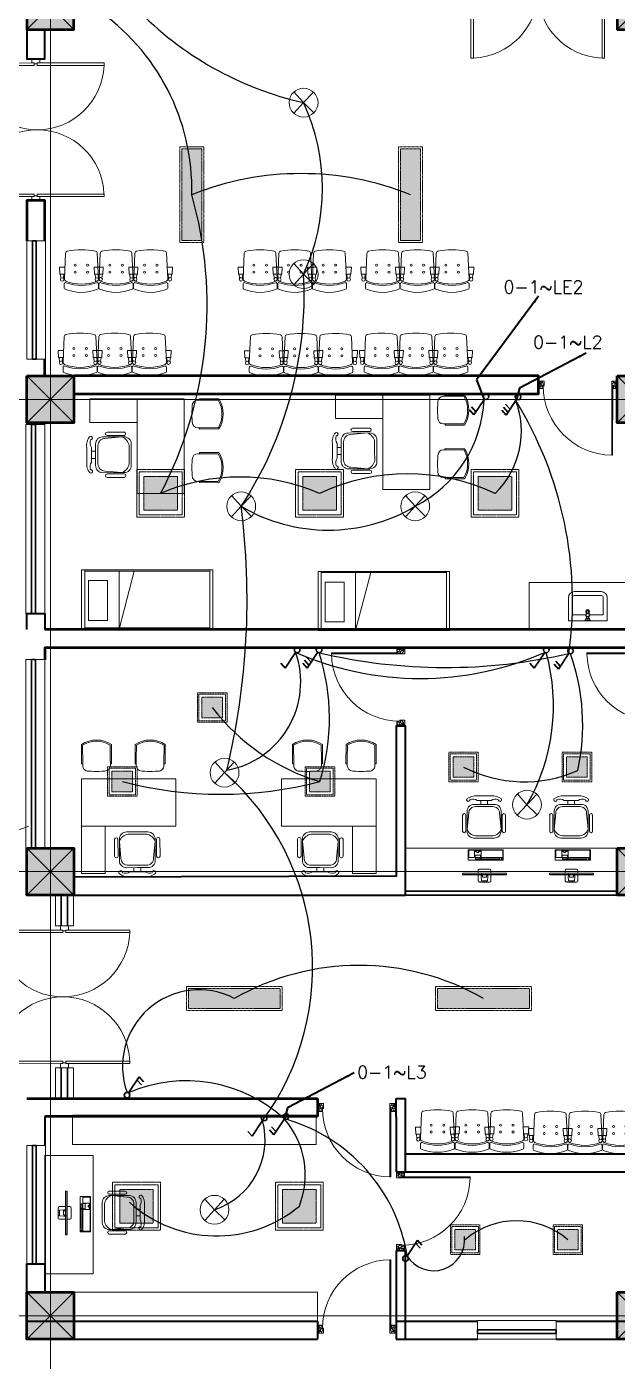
# Model space of a CAD drawing. Header units: millimetres. Extents: x 2399484 to 3337895, y 3598750 to 3969149.
# Drawn here: x 2460340 to 2467840, y 3879904 to 3896859 of the extents above; entities that cross this region are included whole.
import ezdxf

# ---------------------------------------------------------------- set-up
doc = ezdxf.new("R2010")
doc.units = ezdxf.units.MM
doc.header["$MEASUREMENT"] = 0
doc.linetypes.add('CENTER', pattern=[2, 1.25, -0.25, 0.25, -0.25])
doc.linetypes.add('DASHED', pattern=[0.75, 0.5, -0.25])
for name, color, linetype, lineweight in [('0newfurnture', 30, 'Continuous', 15), ('centreline', 52, 'CENTER', 5), ('Column-0.5', 14, 'Continuous', 50), ('conduit Light & fan City', 30, 'Continuous', 5), ('door', 41, 'Continuous', 5), ('Door Opening-0.09', 253, 'Continuous', 9), ('furniture', 34, 'Continuous', 15), ('Furniture Hospital-0.09', 44, 'Continuous', 9), ('Hatch', 9, 'Continuous', 9), ('hatch-1', 53, 'Continuous', 15), ('hidden lines', 205, 'DASHED', 5), ('Sill Level', 140, 'Continuous', 20), ('Switches', 173, 'Continuous', 15), ('WALL 0.2', 7, 'Continuous', 20), ('wall 0.4', 7, 'Continuous', 40), ('Wall-0.5', 7, 'Continuous', 50), ('WINDOW', 152, 'Continuous', 30), ('Windows Plan', 152, 'Continuous', 35)]:
    doc.layers.add(name, color=color, linetype=linetype, lineweight=lineweight)
for name, color, linetype in [('1 x 4 recessed', 80, 'CENTER'), ('2 x 11 recessed', 60, 'CENTER'), ('ceilling fan', 3, 'Continuous'), ('emergencylight', 1, 'Continuous'), ('thrtywpanel', 7, 'Continuous'), ('wire powered ups', 3, 'Continuous'), ('Wires', 1, 'Continuous')]:
    doc.layers.add(name, color=color, linetype=linetype)
doc.styles.add('romans', font='romans.shx')
doc.styles.get("Standard").update_dxf_attribs({"font": 'arial.ttf'})
doc.dimstyles.get("Standard").update_dxf_attribs({"dimtxt": 500, "dimasz": 100, "dimexe": 100, "dimexo": 200, "dimgap": 0.09, "dimtad": 0, "dimtoh": 1, "dimdec": 0, "dimzin": 0, "dimdsep": 46, "dimtxsty": 'Standard', "dimblk": 'DOT', "dimcen": 0, "dimclrd": 256, "dimclre": 256, "dimclrt": 256, "dimadec": 0, "dimazin": 0, "dimtfac": 1, "dimtdec": 0, "dimtofl": 0, "dimtmove": 0, "dimatfit": 3, "dimfxl": 1, "dimtolj": 1, "dimtzin": 0, "dimlwd": -1, "dimlwe": -1, "dimarcsym": 1})

# ---------------------------------------------------------------- blocks, each defined once
blk = doc.blocks.new("door 3'3")
at = {"layer": 'door'}
for p, q in [((82769.36, -31237.4), (82769.36, -31203.37)), ((82769.84, -31203.37), (82769.36, -31203.37)), ((82769.84, -31237.4), (82769.84, -31203.37))]:
    blk.add_line(p, q, dxfattribs=at)
at = {"layer": 'door', "ltscale": 80}
for points in [[(82769.84, -31239.84), (82767.36, -31239.84), (82767.36, -31239.37), (82766.88, -31239.37), (82766.88, -31236.38), (82767.36, -31236.38), (82767.36, -31235.91), (82769.36, -31235.91), (82769.36, -31237.4), (82769.84, -31237.4)], [(82802.93, -31239.84), (82805.41, -31239.84), (82805.41, -31239.37), (82805.88, -31239.37), (82805.88, -31236.38), (82805.41, -31236.38), (82805.41, -31235.91), (82803.4, -31235.91), (82803.4, -31237.4), (82802.93, -31237.4)]]:
    blk.add_lwpolyline(points, close=True, dxfattribs=at)
blk.add_arc((82769.36, -31237.4), 34.04, 0, 89.20471, dxfattribs=at)
at = {"layer": 'Hatch'}
for centre, radius, start, end in [((82767.7, -31239.85), 2.68, 36.75824, 107.53286), ((82767.27, -31240.34), 1.96, 14.76809, 101.35249), ((82768.07, -31239.12), 3.04, 64.81981, 103.53483), ((82757.2, -31236.2), 10.64, 342.68423, 1.60142), ((82764.36, -31235.92), 4.57, 311.03249, 0.21009), ((82767.3, -31236.13), 3.25, 271.0473, 321.53187), ((82805.07, -31239.85), 2.68, 72.46714, 143.24176), ((82805.47, -31236.13), 3.25, 218.46813, 268.9527), ((82804.7, -31239.12), 3.04, 76.46517, 115.18019), ((82805.49, -31240.34), 1.96, 78.64751, 165.23191), ((82808.41, -31235.92), 4.57, 179.78991, 228.96751), ((82815.57, -31236.2), 10.64, 178.39858, 197.31577)]:
    blk.add_arc(centre, radius, start, end, dxfattribs=at)
blk = doc.blocks.new('desk')
at = {"layer": 'Furniture Hospital-0.09', "lineweight": 0}
for p, q in [((82779.05, -33204.54), (82778.82, -33204.74)), ((82778.82, -33226.13), (82778.82, -33204.74)), ((82775.92, -33212.3), (82778.82, -33212.3)), ((82779.63, -33212.3), (82781.02, -33212.3)), ((82778.08, -33213.81), (82775.81, -33213.97)), ((82775.81, -33214.25), (82775.92, -33214.25)), ((82775.81, -33214.27), (82775.9, -33214.27)), ((82775.81, -33216.59), (82775.9, -33216.59)), ((82775.81, -33216.61), (82775.92, -33216.61)), ((82778.08, -33217.05), (82775.81, -33216.89)), ((82775.92, -33218.56), (82778.82, -33218.56)), ((82777.66, -33214.44), (82778.55, -33214.44)), ((82777.66, -33214.46), (82777.66, -33214.44)), ((82777.66, -33214.46), (82778.82, -33214.46)), ((82777.66, -33216.4), (82778.82, -33216.4)), ((82777.66, -33216.43), (82777.66, -33216.4)), ((82777.66, -33216.43), (82778.55, -33216.43)), ((82777.78, -33216.4), (82777.78, -33214.46)), ((82779.63, -33218.56), (82781.02, -33218.56)), ((82778.82, -33226.13), (82779.05, -33226.32))]:
    blk.add_line(p, q, dxfattribs=at)
at = {"layer": 'Furniture Hospital-0.09', "ltscale": 6}
for p, q in [((82800.5, -33204.96), (82808.49, -33204.96)), ((82800.5, -33206.58), (82808.49, -33206.58)), ((82813.91, -33213.95), (82815.89, -33213.95)), ((82813.91, -33217.32), (82815.89, -33217.32)), ((82800.5, -33224.69), (82808.49, -33224.69)), ((82800.5, -33226.31), (82808.49, -33226.31))]:
    blk.add_line(p, q, dxfattribs=at)
at = {"layer": 'Furniture Hospital-0.09', "lineweight": 0, "ltscale": 100}
for p, q in [((82786.19, -33223.54), (82786.19, -33206.09)), ((82786.19, -33206.09), (82791.32, -33206.09)), ((82786.51, -33207.8), (82787.14, -33207.8)), ((82786.51, -33217.09), (82786.51, -33207.8)), ((82786.57, -33206.96), (82786.57, -33206.39)), ((82786.57, -33206.39), (82787.14, -33206.39)), ((82787.14, -33206.96), (82786.57, -33206.96)), ((82787.14, -33206.39), (82787.14, -33206.96)), ((82787.14, -33207.8), (82787.14, -33217.09)), ((82787.44, -33217.12), (82787.44, -33206.33)), ((82787.44, -33206.33), (82791.11, -33206.33)), ((82791.11, -33206.33), (82791.11, -33217.12)), ((82791.32, -33206.09), (82791.32, -33223.54)), ((82787.14, -33217.09), (82786.51, -33217.09)), ((82786.54, -33219.95), (82786.54, -33217.6)), ((82786.54, -33217.6), (82787.14, -33217.6)), ((82787.14, -33217.6), (82787.14, -33219.95)), ((82791.11, -33217.12), (82787.44, -33217.12)), ((82787.5, -33220.04), (82787.5, -33217.45)), ((82787.5, -33217.45), (82788.59, -33217.45)), ((82788.59, -33217.45), (82788.59, -33220.04)), ((82790.03, -33219.2), (82790.03, -33218.45)), ((82790.03, -33218.45), (82790.54, -33218.45)), ((82790.54, -33219.2), (82790.03, -33219.2)), ((82790.54, -33217.57), (82790.99, -33217.57)), ((82790.54, -33218.45), (82790.54, -33217.57)), ((82790.54, -33220.07), (82790.54, -33219.2)), ((82790.99, -33217.57), (82790.99, -33220.07)), ((82791.32, -33223.54), (82786.19, -33223.54)), ((82787.14, -33219.95), (82786.54, -33219.95)), ((82788.59, -33220.04), (82787.5, -33220.04)), ((82787.5, -33223.2), (82787.5, -33220.34)), ((82787.5, -33220.34), (82791.08, -33220.34)), ((82791.08, -33223.2), (82787.5, -33223.2)), ((82790.99, -33220.07), (82790.54, -33220.07)), ((82791.08, -33220.34), (82791.08, -33223.2))]:
    blk.add_line(p, q, dxfattribs=at)
at = {"layer": 'Furniture Hospital-0.09', "lineweight": 0}
for points in [[(82779.63, -33226.32), (82779.63, -33204.54), (82779.05, -33204.54), (82779.05, -33226.32), (82779.63, -33226.32)], [(82775.23, -33217.86), (82775.23, -33213)], [(82775.81, -33216.89), (82775.81, -33213.97)], [(82775.9, -33216.59), (82775.9, -33214.27)], [(82775.92, -33216.61), (82775.92, -33214.25)], [(82781.72, -33217.86), (82781.72, -33213)]]:
    blk.add_lwpolyline(points, dxfattribs=at)
at = {"layer": 'Furniture Hospital-0.09', "ltscale": 6}
for points in [[(82797.14, -33215.63), (82797.14, -33210.58, -0.414214), (82800.51, -33207.21), (82810.61, -33207.21, -0.418376), (82813.91, -33210.58), (82813.91, -33215.63)], [(82798.2, -33215.63), (82798.2, -33211.34, -0.28028), (82801.57, -33207.21), (82809.51, -33207.97, -0.418376), (82812.81, -33211.34), (82812.81, -33215.63)], [(82816.29, -33208.59, -0.214578), (82815.89, -33212.17), (82815.89, -33215.63)], [(82816.6, -33207.07, -0.207066), (82818.07, -33212.19), (82818.07, -33215.63)], [(82797.14, -33215.63), (82797.14, -33220.69, 0.414214), (82800.51, -33224.06), (82810.61, -33224.06, 0.418376), (82813.91, -33220.69), (82813.91, -33215.63)], [(82798.2, -33215.63), (82798.2, -33219.93, 0.28028), (82801.57, -33224.06), (82809.51, -33223.3, 0.418376), (82812.81, -33219.93), (82812.81, -33215.63)], [(82816.29, -33222.68, 0.214578), (82815.89, -33219.1), (82815.89, -33215.63)], [(82816.6, -33224.2, 0.207066), (82818.07, -33219.08), (82818.07, -33215.63)]]:
    blk.add_lwpolyline(points, format="xyb", dxfattribs=at)
at = {"layer": 'Furniture Hospital-0.09', "lineweight": 0}
for points in [[(82778.08, -33213.81, -0.263666), (82778.48, -33213.95), (82778.55, -33214.07), (82778.55, -33214.44)], [(82778.08, -33217.05, 0.263666), (82778.48, -33216.91), (82778.55, -33216.79), (82778.55, -33216.43)]]:
    blk.add_lwpolyline(points, format="xyb", dxfattribs=at)
for centre, radius in [((82775.38, -33213.84), 0.0699), ((82775.38, -33214.41), 0.0699), ((82775.38, -33214.99), 0.0699), ((82775.38, -33215.57), 0.0699), ((82775.38, -33216.15), 0.0699), ((82775.38, -33216.73), 0.0699), ((82775.38, -33217.31), 0.0699), ((82775.38, -33217.89), 0.0699), ((82779.34, -33213.98), 0.0463), ((82779.34, -33216.88), 0.0463)]:
    blk.add_circle(centre, radius, dxfattribs=at)
at = {"layer": 'Furniture Hospital-0.09', "ltscale": 6}
for centre, radius, start, end in [((82800.65, -33205.77), 0.824, 100.57806, 259.64196), ((82808.49, -33205.77), 0.812, 270, 90), ((82816.19, -33207.78), 0.823, 59.8228, 277.53485), ((82800.65, -33225.5), 0.824, 100.35804, 259.42194), ((82808.49, -33225.5), 0.812, 270, 90), ((82816.19, -33223.49), 0.823, 82.46515, 300.1772)]:
    blk.add_arc(centre, radius, start, end, dxfattribs=at)
at = {"layer": 'Furniture Hospital-0.09', "lineweight": 0}
for centre, start, end in [((82775.92, -33213), 90, 180), ((82781.02, -33213), 0, 90), ((82775.92, -33217.86), 180, 270), ((82781.02, -33217.86), 270, 0)]:
    blk.add_arc(centre, 0.695, start, end, dxfattribs=at)
blk = doc.blocks.new('MAIN DOOR')
at = {"layer": 'door', "ltscale": 1000}
for points in [[(2346.08, 190.6), (2346.08, 188.53)], [(2348.88, 188.12), (2347.4, 188.12), (2347.4, 188.53), (2346.08, 188.53), (2346.08, 190.6), (2350.2, 190.6)], [(2347.4, 188.12), (2348.88, 188.12), (2348.88, 188.53), (2350.2, 188.53), (2350.2, 190.6), (2346.08, 190.6)], [(2350.2, 190.6), (2350.2, 188.53)], [(2313.41, 120.66), (2347.33, 120.66), (2347.33, 121.91), (2313.41, 121.91), (2313.41, 120.66)], [(2348.82, 121.07), (2347.33, 121.07), (2347.33, 120.66), (2346.01, 120.66), (2346.01, 118.6), (2350.14, 118.6)], [(2347.33, 121.07), (2348.82, 121.07), (2348.82, 120.66), (2350.14, 120.66), (2350.14, 118.6), (2346.01, 118.6)], [(2346.01, 118.6), (2346.01, 120.66)], [(2381.26, 120.66), (2348.82, 120.66), (2348.82, 121.91), (2381.26, 121.91), (2381.26, 120.66)], [(2350.14, 118.6), (2350.14, 120.66)]]:
    blk.add_lwpolyline(points, dxfattribs=at)
for points in [[(2313.47, 188.53), (2347.4, 188.53), (2347.4, 187.28), (2313.47, 187.28)], [(2381.32, 188.53), (2348.88, 188.53), (2348.88, 187.28), (2381.32, 187.28)]]:
    blk.add_lwpolyline(points, close=True, dxfattribs=at)
at = {"layer": 'Door Opening-0.09', "ltscale": 1000}
for centre, radius, start, end in [((2347.4, 188.53), 33.94, 182.11678, 357.88255), ((2347.33, 120.66), 33.95, 2.11669, 177.88264)]:
    blk.add_arc(centre, radius, start, end, dxfattribs=at)
at = {"layer": 'WINDOW', "ltscale": 5}
blk.add_line((2350.14, 190.6), (2350.14, 190.6), dxfattribs=at)
blk = doc.blocks.new('BANCAS')
at = {"layer": 'Furniture Hospital-0.09'}
for p, q in [((-0.236, -0.247), (-0.314, -0.247)), ((-0.309, -0.347), (-0.314, -0.247)), ((-0.241, -0.347), (-0.309, -0.347)), ((-0.294, -0.405), (-0.3, -0.347)), ((-0.256, -0.405), (-0.25, -0.347)), ((0.314, -0.25), (0.236, -0.25)), ((0.309, -0.35), (0.241, -0.35)), ((0.256, -0.409), (0.25, -0.35)), ((0.294, -0.409), (0.3, -0.35)), ((0.309, -0.35), (0.314, -0.25))]:
    blk.add_line(p, q, dxfattribs=at)
blk.add_lwpolyline([(0.227, -0.048, 0.346546), (0.203, -0.019, 0.095695), (-0.203, -0.019, 0.346546), (-0.227, -0.048), (-0.244, -0.417, 0.318973), (-0.225, -0.447, 0.193005), (0.225, -0.447, 0.318973), (0.244, -0.417)], format="xyb", close=True, dxfattribs=at)
blk.add_lwpolyline([(-0.245, -0.522), (-0.245, -0.489, -0.522832), (-0.218, -0.471, 0.18), (0.218, -0.471, -0.522832), (0.245, -0.489), (0.245, -0.547, -0.306573), (0.232, -0.565, -0.192782), (-0.232, -0.565, -0.306573), (-0.245, -0.547), (-0.245, -0.504)], format="xyb", dxfattribs=at)
for centre, radius in [((-0.09, -0.22), 0.015), ((-0.09, -0.32), 0.015), ((0.09, -0.22), 0.015), ((0.09, -0.32), 0.015), ((-0.275, -0.422), 0.025), ((0.275, -0.425), 0.025)]:
    blk.add_circle(centre, radius, dxfattribs=at)
blk = doc.blocks.new('A$C72AE6952')
at = {"ltscale": 20, "xscale": 800, "yscale": 800, "zscale": 800, "row_count": 1, "column_count": 3, "row_spacing": 0, "column_spacing": 440.0000000000001}
blk.add_blockref('BANCAS', (-440, 0), dxfattribs=at)
blk = doc.blocks.new('d1')
at = {"layer": 'door'}
for p, q in [((2442.75, 10745.72), (2408.32, 10745.72)), ((2442.75, 10746.15), (2408.33, 10746.15)), ((2408.33, 10746.15), (2408.33, 10745.72))]:
    blk.add_line(p, q, dxfattribs=at)
at = {"layer": 'door', "ltscale": 80}
for points in [[(2445, 10779.7), (2445, 10781.99), (2444.56, 10781.99), (2444.56, 10782.43), (2441.8, 10782.43), (2441.8, 10781.99), (2441.36, 10781.99), (2441.36, 10780.14), (2442.75, 10780.14), (2442.75, 10779.7)], [(2445, 10746.15), (2445, 10743.87), (2444.56, 10743.87), (2444.56, 10743.43), (2441.8, 10743.43), (2441.8, 10743.87), (2441.36, 10743.87), (2441.36, 10745.72), (2442.75, 10745.72), (2442.75, 10746.15)]]:
    blk.add_lwpolyline(points, close=True, dxfattribs=at)
at = {"layer": 'Door Opening-0.09', "ltscale": 80}
blk.add_arc((2442.75, 10745.72), 34.42, 90, 179.27403, dxfattribs=at)
at = {"layer": 'hidden lines'}
for centre, radius, start, end in [((2441.64, 10791.37), 9.82, 268.39858, 287.31577), ((2441.38, 10784.76), 4.22, 269.78991, 318.96751), ((2444.33, 10781.34), 2.81, 166.46517, 205.18019), ((2445.01, 10781.68), 2.48, 162.46714, 233.24176), ((2441.57, 10782.05), 3, 308.46813, 358.9527), ((2445.46, 10782.07), 1.81, 168.64751, 255.23191), ((2441.38, 10741.1), 4.22, 41.03249, 90.21009), ((2444.33, 10744.52), 2.81, 154.81981, 193.53483), ((2445.01, 10744.18), 2.48, 126.75824, 197.53286), ((2441.57, 10743.81), 3, 1.0473, 51.53187), ((2445.46, 10743.79), 1.81, 104.76809, 191.35249), ((2441.64, 10734.49), 9.82, 72.68423, 91.60142)]:
    blk.add_arc(centre, radius, start, end, dxfattribs=at)
blk = doc.blocks.new('2ft column')
at = {"layer": 'Hatch', "ltscale": 5}
h = blk.add_hatch(color=256, dxfattribs=at)
h.dxf.hatch_style = 1
h.paths.add_polyline_path([(2207385, 4176559), (2207985, 4176559), (2207985, 4175959), (2207385, 4175959)])
at = {"layer": 'Column-0.5', "ltscale": 5}
blk.add_lwpolyline([(2207385, 4176559), (2207985, 4176559), (2207985, 4175959), (2207385, 4175959)], close=True, dxfattribs=at)
at = {"layer": 'Defpoints', "ltscale": 5}
for points in [[(2207985, 4176559), (2207385, 4175959)], [(2207985, 4175959), (2207385, 4176559)]]:
    blk.add_lwpolyline(points, dxfattribs=at)
blk = doc.blocks.new('main grid')
at = {"layer": 'centreline', "ltscale": 5}
for p, q in [((2542161, 4018930), (2542161, 3976624)), ((2559988, 3991172), (2538074, 3991172)), ((2559988, 3985172), (2538074, 3985172)), ((2559988, 3979531), (2538074, 3979531))]:
    blk.add_line(p, q, dxfattribs=at)
at = {"layer": 'Hatch', "xscale": -1}
for p in [(4749846, -180087), (4757346, -180087)]:
    blk.add_blockref('2ft column', p, dxfattribs=at)
at = {"layer": 'Hatch'}
for p in [(334476, -185087), (341976, -185087), (334476, -191087), (341976, -191087), (334476, -196728), (341976, -196728)]:
    blk.add_blockref('2ft column', p, dxfattribs=at)
blk = doc.blocks.new('TAP')
at = {"layer": 'Furniture Hospital-0.09', "linetype": 'Continuous'}
for p, q in [((0, 38), (0, -38)), ((5, 38), (0, 38)), ((5, 38), (5, -38)), ((30, 25), (5, 25)), ((30, 0), (5, 0)), ((30, 25), (30, -25)), ((56, 16), (30, 16)), ((51, 7), (48, 8)), ((59, 19), (57, 22)), ((73, 24), (73, 27)), ((88, 20), (89, 22)), ((97, 15), (125, 12)), ((97, 8), (100, 9)), ((5, -38), (0, -38)), ((30, -25), (5, -25)), ((56, -16), (30, -16)), ((51, -8), (48, -9)), ((60, -20), (58, -22)), ((74, -24), (74, -27)), ((88, -19), (90, -22)), ((97, -7), (100, -8)), ((97, -15), (125, -12))]:
    blk.add_line(p, q, dxfattribs=at)
for radius in [21.2, 19.7]:
    blk.add_circle((74, 0), radius, dxfattribs=at)
for centre, radius, start, end in [((74, 0), 27.2, 163.0512, 199.0512), ((74, 0), 24.2, 127.0512, 163.0512), ((74, 0), 27.2, 91.0512, 127.0512), ((74, 0), 24.2, 55.0512, 91.0512), ((74, 0), 27.2, 19.0512, 55.0512), ((74, 0), 24.2, 343.0512, 19.0512), ((95, 0), 32.6, 337.45, 22.55), ((74, 0), 24.2, 199.0512, 235.0512), ((74, 0), 27.2, 235.0512, 271.0512), ((74, 0), 24.2, 271.0512, 307.0512), ((74, 0), 27.2, 307.0512, 343.0512)]:
    blk.add_arc(centre, radius, start, end, dxfattribs=at)
blk = doc.blocks.new('bazin')
at = {"layer": '0newfurnture', "ltscale": 5}
for p, q in [((2434577, 4011590), (2435069, 4011590)), ((2434577, 4011295), (2434577, 4011590)), ((2435069, 4011590), (2435069, 4011295)), ((2434626, 4011295), (2434626, 4011516)), ((2434626, 4011516), (2434799, 4011516)), ((2434847, 4011516), (2435020, 4011516)), ((2435020, 4011516), (2435020, 4011295)), ((2434996, 4011270), (2434651, 4011270)), ((2434996, 4011221), (2434651, 4011221))]:
    blk.add_line(p, q, dxfattribs=at)
blk.add_circle((2434823, 4011477), 25.6, dxfattribs=at)
for centre, radius, start, end in [((2434651, 4011295), 73.8, 180, 270), ((2434651, 4011295), 24.6, 180, 270), ((2434996, 4011295), 73.8, 270, 0), ((2434996, 4011295), 24.6, 270, 0)]:
    blk.add_arc(centre, radius, start, end, dxfattribs=at)
at = {"layer": '0newfurnture', "ltscale": 5, "xscale": 0.9842520018725999, "yscale": 0.9842520018725999, "zscale": 0.9842520018725999, "rotation": 270}
blk.add_blockref('TAP', (2434823, 4011590), dxfattribs=at)
blk = doc.blocks.new('ADHIKRIT')
at = {"layer": 'furniture'}
for p, q in [((900, 1351), (0, 1351)), ((0, 1351), (0, -450)), ((0, 741), (0, 1351)), ((900, -450), (900, 1351)), ((-245, 1046), (-569, 1047)), ((1187, 1121), (1153, 1121)), ((1187, 1145), (1558, 1147)), ((1187, 1145), (1187, 1121)), ((1187, 1121), (1545, 1123)), ((-245, 980), (-569, 981)), ((1048, 956), (1048, 1014)), ((-789, 683), (-869, 683)), ((-789, 547), (-869, 547)), ((1050, 758), (1050, 711)), ((1050, 700), (1050, 711)), ((1189, 595), (1157, 595)), ((1187, 595), (1187, 571)), ((1187, 571), (1558, 573)), ((1189, 595), (1286, 595)), ((1287, 595), (1545, 597)), ((-900, 0), (0, 0)), ((-900, -450), (-900, 0)), ((-247, 247), (-571, 248)), ((-247, 182), (-571, 182)), ((1189, 102), (1157, 102)), ((1187, 126), (1558, 124)), ((1187, 102), (1187, 126)), ((1189, 102), (1286, 101)), ((1287, 101), (1545, 100)), ((1050, -4), (1050, -14)), ((1050, -61), (1050, -14)), ((0, -450), (-900, -450)), ((0, -450), (900, -450)), ((1048, -260), (1048, -318)), ((1187, -425), (1153, -425)), ((1187, -425), (1545, -426)), ((1187, -449), (1187, -425)), ((1187, -449), (1558, -450))]:
    blk.add_line(p, q, dxfattribs=at)
for points in [[(-897, 962, 0.207066), (-957, 755), (-957, 615)], [(-885, 900, 0.214578), (-869, 755), (-869, 615)], [(-110, 614), (-109, 818, 0.414214), (-246, 955), (-655, 956, 0.418376), (-789, 820), (-789, 615)], [(-153, 614), (-152, 788, 0.28028), (-288, 955), (-610, 925, 0.418376), (-744, 789), (-745, 615)], [(-899, 268, -0.207066), (-958, 476), (-957, 615)], [(-886, 330, -0.214578), (-870, 475), (-869, 615)], [(-110, 614), (-110, 409, -0.414214), (-247, 273), (-656, 274, -0.418376), (-790, 410), (-789, 615)], [(-153, 614), (-153, 440, -0.28028), (-290, 273), (-612, 304, -0.418376), (-745, 441), (-745, 615)]]:
    blk.add_lwpolyline(points, format="xyb", dxfattribs=at)
for centre, radius, start, end in [((-569, 1014), 32.9, 89.8702, 269.8702), ((-245, 1013), 32.9, 269.8702, 89.8702), ((1154, 1015), 106, 90.3083, 180.3083), ((1203, 1157), 39.5, 294.3355, 296.5711), ((1099, 860), 518, 329.4756, 30.5244), ((1099, 860), 542, 328.0257, 31.9845), ((-881, 933), 33.3, 262.3354, 120.0474), ((1753, 864), 711, 172.5908, 188.6233), ((1157, 701), 106, 180.3083, 270.3083), ((-882, 297), 33.3, 239.693, 97.4051), ((-571, 215), 32.9, 89.8702, 269.8702), ((-253, 214), 33.4, 280.4483, 79.5122), ((1157, -4), 106, 89.6917, 179.6917), ((1099, -163), 518, 329.4756, 30.5244), ((1099, -163), 542, 328.0155, 31.9743), ((1753, -168), 711, 171.3767, 187.4092), ((1154, -319), 106, 179.6917, 269.6917), ((1203, -461), 39.5, 63.4289, 65.6645)]:
    blk.add_arc(centre, radius, start, end, dxfattribs=at)
blk = doc.blocks.new('BED')
at = {"layer": 'Furniture Hospital-0.09'}
for p, q in [((-2.12, 0.475), (-2.12, -0.475)), ((-2.12, -0.475), (-2.12, 0.475)), ((-0.008, 0.475), (-2.12, 0.475)), ((-2.07, 0.475), (-2.07, -0.475)), ((-0.058, 0.455), (-2.07, 0.455)), ((-0.855, -0.455), (-0.61, 0.475)), ((-0.61, 0.475), (-0.61, -0.455)), ((-0.058, -0.475), (-0.058, 0.475)), ((-0.008, -0.475), (-0.008, 0.475)), ((-0.425, 0.336), (-0.426, -0.303)), ((-0.425, 0.336), (-0.121, 0.336)), ((-0.121, -0.303), (-0.121, 0.336)), ((-0.426, -0.303), (-0.121, -0.303)), ((-2.12, -0.475), (-0.008, -0.475)), ((-2.07, -0.455), (-0.058, -0.455))]:
    blk.add_line(p, q, dxfattribs=at)
blk = doc.blocks.new('w1')
at = {"layer": 'Sill Level'}
blk.add_lwpolyline([(2460641, 3827503), (2460641, 3825103), (2460401, 3825103), (2460401, 3827503)], close=True, dxfattribs=at)
at = {"layer": 'Windows Plan'}
blk.add_lwpolyline([(2460521, 3825103), (2460521, 3827503), (2460473, 3827503), (2460473, 3825103)], close=True, dxfattribs=at)
blk = doc.blocks.new('w2')
at = {"layer": 'Sill Level'}
blk.add_lwpolyline([(2444138, 3818930), (2445638, 3818930), (2445638, 3818690), (2444138, 3818690)], close=True, dxfattribs=at)
at = {"layer": 'Windows Plan'}
blk.add_lwpolyline([(2445638, 3818810), (2444138, 3818810), (2444138, 3818762), (2445638, 3818762)], close=True, dxfattribs=at)
blk = doc.blocks.new('v1')
at = {"layer": 'Sill Level'}
blk.add_lwpolyline([(2446591, 3818940), (2447591, 3818940), (2447591, 3818700), (2446591, 3818700)], close=True, dxfattribs=at)
at = {"layer": 'Windows Plan'}
blk.add_lwpolyline([(2447591, 3818820), (2446591, 3818820), (2446591, 3818772), (2447591, 3818772)], close=True, dxfattribs=at)
blk = doc.blocks.new('4 ft recessed panel')
at = {"layer": '1 x 4 recessed', "lineweight": 0}
h = blk.add_hatch(dxfattribs=at)
h.set_pattern_fill('AR-SAND', color=256, scale=6.25)
h.set_pattern_definition([(37.5, (-418269.719, 97562.351), (-0.39370849, 12.04264856), [0, -9.5, 0, -10.625, 0, -10.15625]), (7.5, (-418269.719, 97562.351), (11.0611044, 17.6384129), [0, -5.125, 0, -8.5625, 0, -3.28125]), (327.5, (-418277.406, 97562.351), (19.46338664, 0.03536908), [0, -3.125, 0, -11.25, 0, -14.6875]), (317.5, (-418277.406, 97562.351), (18.7882913, 5.4854723), [0, -1.5625, 0, -7.375, 0, -8.4375])])
h.paths.add_polyline_path([(-575, 125), (575, 125), (575, -125), (-575, -125)])
for points in [[(-600, 150), (600, 150), (600, -150), (-600, -150)], [(-575, 125), (575, 125), (575, -125), (-575, -125)]]:
    blk.add_lwpolyline(points, close=True, dxfattribs=at)
blk = doc.blocks.new('36W LED PANEL')
at = {"layer": '2 x 11 recessed', "lineweight": 0, "true_color": 0xffffff, "transparency": 33554664}
h = blk.add_hatch(dxfattribs=at)
h.set_pattern_fill('DOTS', scale=15.2)
h.paths.add_polyline_path([(-213, 213), (213, 213), (213, -213), (-213, -213)])
at = {"layer": '2 x 11 recessed', "lineweight": 0}
for points in [[(-304, 304), (304, 304), (304, -304), (-304, -304)], [(-274, 274), (274, 274), (274, -274), (-274, -274)], [(-213, 213), (213, 213), (213, -213), (-213, -213)]]:
    blk.add_lwpolyline(points, close=True, dxfattribs=at)
blk = doc.blocks.new('1by1 15w')
at = {"layer": '2 x 11 recessed', "lineweight": 0, "true_color": 0xffffff}
h = blk.add_hatch(dxfattribs=at)
h.set_pattern_fill('DOTS', scale=7.6)
h.set_pattern_definition([(0, (-24150.00014, -28906.40267), (0.2375, 0.475), [0, -0.475])])
h.paths.add_polyline_path([(111699, 133932), (111912, 133932), (111912, 133720), (111699, 133720)])
at = {"layer": '2 x 11 recessed', "lineweight": 0}
for points in [[(111654, 133978), (111958, 133978), (111958, 133674), (111654, 133674)], [(111669, 133963), (111942, 133963), (111942, 133689), (111669, 133689)], [(111699, 133932), (111912, 133932), (111912, 133720), (111699, 133720)]]:
    blk.add_lwpolyline(points, close=True, dxfattribs=at)
blk = doc.blocks.new('3 WAY')
at = {"layer": 'Switches', "lineweight": 30}
for p, q in [((1.76, 2.13), (6.02, 8.52)), ((4.51, 6.01), (6.27, 4.01)), ((5.27, 7.27), (7.02, 5.26)), ((6.02, 8.52), (7.78, 6.51))]:
    blk.add_line(p, q, dxfattribs=at)
blk.add_circle((1.13, 1.13), 1.13, dxfattribs=at)
blk = doc.blocks.new('2 WAY')
at = {"layer": 'Switches', "lineweight": 30}
for p, q in [((1.76, 2.13), (6.02, 8.52)), ((5.27, 7.27), (7.02, 5.26)), ((6.02, 8.52), (7.78, 6.51))]:
    blk.add_line(p, q, dxfattribs=at)
blk.add_circle((1.13, 1.13), 1.13, dxfattribs=at)
blk = doc.blocks.new('emergency')
at = {"layer": 'conduit Light & fan City'}
for p, q in [((0, 0), (-124, -135)), ((-122, 136), (0, 0)), ((124, 135), (0, 0)), ((0, 0), (129, -129))]:
    blk.add_line(p, q, dxfattribs=at)
blk.add_circle((0, 0), 183, dxfattribs=at)
blk = doc.blocks.new('1 WAY')
at = {"layer": 'Switches', "lineweight": 30}
for p, q in [((1.76, 2.13), (6.02, 8.52)), ((6.02, 8.52), (7.78, 6.51))]:
    blk.add_line(p, q, dxfattribs=at)
blk.add_circle((1.13, 1.13), 1.13, dxfattribs=at)
blk = doc.blocks.new('_Dot')
at = {"color": 0, "linetype": 'ByBlock', "lineweight": -2}
blk.add_line((-0.5, 0), (-1, 0), dxfattribs=at)
at = {"color": 0, "linetype": 'ByBlock', "lineweight": -3, "const_width": 0.5}
blk.add_lwpolyline([(-0.25, 0, 1), (0.25, 0, 1)], format="xyb", close=True, dxfattribs=at)

msp = doc.modelspace()

# ---------------------------------------------------------------- linework, layer by layer
at = {"layer": '0newfurnture', "ltscale": 5}
msp.add_lwpolyline([(2466721.7, 3889799.7), (2468210.3, 3889799.7), (2468210.3, 3889199.7), (2466721.7, 3889199.7)], close=True, dxfattribs=at)
at = {"layer": 'Furniture Hospital-0.09', "ltscale": 5}
msp.add_lwpolyline([(2465152, 3886425.2), (2467840.3, 3886425.2)], dxfattribs=at)
at = {"layer": 'Furniture Hospital-0.09'}
for points in [[(2460923.6, 3883029.6), (2464015.2, 3883029.6), (2464015.2, 3882659.6), (2460923.6, 3882659.6)], [(2460570.3, 3882520.7), (2461184.7, 3882520.7), (2461184.7, 3881017.6), (2460570.3, 3881017.6)], [(2460940.3, 3880784.2), (2464032, 3880784.2), (2464032, 3880414.2), (2460940.3, 3880414.2)]]:
    msp.add_lwpolyline(points, close=True, dxfattribs=at)
at = {"layer": 'hatch-1', "color": 4, "lineweight": 0, "ltscale": 5}
msp.add_lwpolyline([(2460365.9, 3886703.2), (2459599.2, 3886425.2), (2458858.1, 3886693.9)], dxfattribs=at)
at = {"layer": 'WALL 0.2', "ltscale": 5}
for points in [[(2460570.3, 3891825.2), (2460570.3, 3889199.7)], [(2460704.6, 3885825.2), (2460704.6, 3885434.7)], [(2460934.6, 3885825.2), (2460934.6, 3885434.7)], [(2460934.6, 3885434.7), (2460704.6, 3885434.7)], [(2460704.6, 3883634.7), (2460704.6, 3883244.2)], [(2460934.6, 3883634.7), (2460704.6, 3883634.7)], [(2460934.6, 3883634.7), (2460934.6, 3883244.2)]]:
    msp.add_lwpolyline(points, dxfattribs=at)
at = {"layer": 'wall 0.4', "ltscale": 5}
for p, q in [((2465032, 3883014.2), (2465032, 3883244.2)), ((2465032, 3883244.2), (2465152, 3883244.2)), ((2465152, 3882311.1), (2465152, 3883244.2)), ((2460570.3, 3883014.2), (2460570.3, 3882644.4)), ((2465032, 3883014.2), (2465032, 3882311.1)), ((2465152, 3882541.1), (2468210.3, 3882541.1)), ((2465032, 3882311.1), (2468210.3, 3882311.1)), ((2465032, 3881311.1), (2465032, 3880184.2)), ((2465032, 3881311.1), (2465152, 3881311.1)), ((2465152, 3880184.2), (2465152, 3881311.1)), ((2460570.3, 3880814.8), (2460570.3, 3880784.2)), ((2464032, 3880414.2), (2464032, 3880184.2))]:
    msp.add_line(p, q, dxfattribs=at)
for points in [[(2460340.3, 3896825.2), (2460340.3, 3896450.2), (2460570.3, 3896450.2), (2460570.3, 3896825.2)], [(2460340.3, 3889199.7), (2460340.3, 3889199.7), (2460340.3, 3889403.9), (2460570.3, 3889403.9), (2460570.3, 3889199.7)], [(2460940.3, 3885825.2), (2465152, 3885825.2), (2465152, 3887973.1), (2465031.5, 3887973.1), (2465031.5, 3886065.9), (2460940.3, 3886055.2)], [(2460340.3, 3880414.2), (2464032, 3880414.2)], [(2465032, 3880414.2), (2466063.9, 3880414.2)], [(2467063.9, 3880414.2), (2469379.3, 3880414.2)], [(2460340.3, 3880184.2), (2464032, 3880184.2)], [(2465032, 3880184.2), (2466063.9, 3880184.2)], [(2467063.9, 3880184.2), (2469379.3, 3880184.2)]]:
    msp.add_lwpolyline(points, dxfattribs=at)
msp.add_lwpolyline([(2460340.3, 3881144.4), (2460570.3, 3881144.4), (2460570.3, 3880784.2), (2460340.3, 3880784.2)], close=True, dxfattribs=at)
at = {"layer": 'Wall-0.5', "ltscale": 5}
for p, q in [((2460340.3, 3883244.2), (2464032, 3883244.2)), ((2464032, 3883244.2), (2464032, 3883014.2)), ((2464032, 3883014.2), (2460570.3, 3883014.2))]:
    msp.add_line(p, q, dxfattribs=at)
for points in [[(2460570.3, 3894137.7), (2460570.3, 3894650.2), (2460340.3, 3894650.2), (2460340.3, 3894137.7)], [(2460570.3, 3892425.2), (2460570.3, 3892637.7)], [(2460940.3, 3892195.2), (2466840.3, 3892195.2), (2466840.3, 3892425.2), (2460940.3, 3892425.2)], [(2468210.3, 3891825.2), (2468210.3, 3889199.7), (2460570.3, 3889199.7)], [(2468440.3, 3891825.2), (2468440.3, 3888969.7), (2460570.3, 3888969.7), (2460570.3, 3888818.1)]]:
    msp.add_lwpolyline(points, dxfattribs=at)
at = {"layer": 'WINDOW', "ltscale": 5}
for points in [[(2460779.6, 3885825.2), (2460779.6, 3885434.7)], [(2460859.6, 3885825.2), (2460859.6, 3885434.7)], [(2465152, 3885876.3), (2467840.3, 3885876.3)], [(2465152, 3885825.2), (2467840.3, 3885825.2)], [(2460779.6, 3883634.7), (2460779.6, 3883244.2)], [(2460859.6, 3883634.7), (2460859.6, 3883244.2)]]:
    msp.add_lwpolyline(points, dxfattribs=at)
at = {"layer": 'wire powered ups', "ltscale": 5}
for centre, radius, start, end in [((2464799.7, 3900054), 4265.2, 223.95137, 257.22767), ((2461484.7, 3894805.2), 2610.1, 335.33587, 24.66413), ((2458936.1, 3893456.2), 4927.5, 326.9168, 3.02278), ((2464543.4, 3892199.1), 1608.3, 297.02499, 357.36544), ((2453760.9, 3889592.7), 9377.6, 346.56886, 7.19031), ((2464169.4, 3892630.7), 2167, 239.35063, 300.64937), ((2462685.2, 3888532), 1134.7, 279.98649, 19.44117), ((2465337.3, 3892529.7), 3950.6, 246.39373, 293.60627), ((2464507.7, 3888234.5), 2522.2, 330.06794, 15.43534), ((2460670.3, 3884907.7), 3300.2, 323.89443, 48.59451), ((2462427.3, 3882722), 940.7, 288.46982, 14.84164)]:
    msp.add_arc(centre, radius, start, end, dxfattribs=at)
at = {"layer": 'Wires', "ltscale": 5}
for centre, radius, start, end in [((2459666.5, 3894792), 2771, 358.62134, 56.02242), ((2463825.7, 3891259.2), 3734.1, 68.16162, 111.83838), ((2457486, 3893322.9), 5145.5, 332.29259, 15.81641), ((2465523, 3891719.9), 1099.3, 314.09419, 21.63122), ((2462412.1, 3889562.9), 4859.6, 352.12454, 31.6075), ((2465173.8, 3888555.9), 2623, 64.86326, 115.13674), ((2463050.5, 3888586.2), 2552.2, 66.71137, 113.28863), ((2461473.1, 3888073), 2711.8, 342.77678, 17.90516), ((2465660.4, 3895685.5), 6966.6, 256.66507, 282.98622), ((2464703.5, 3887989.9), 2697.8, 347.59424, 19.56217), ((2464807.6, 3889814.9), 2651.5, 217.21857, 253.69651), ((2466658.2, 3888949.9), 1683.1, 242.69784, 293.83125), ((2462809, 3892030.7), 4923.1, 255.23985, 284.76015), ((2464559.7, 3881733.3), 3200.3, 60.35872, 119.64128), ((2462529.1, 3883651.6), 972.5, 62.57629, 199.8909), ((2462365.9, 3881618.6), 1849.1, 47.53864, 113.31049), ((2462790.3, 3882272.7), 1087.7, 338.52189, 40.75314), ((2463032.4, 3880894.6), 2169.4, 9.32582, 73.90142), ((2462752.8, 3883146.6), 1649.3, 227.77746, 309.52724), ((2466560, 3880685.6), 1004.4, 49.51057, 130.48943), ((2465506.8, 3881450.5), 395.6, 211.77848, 5.75911)]:
    msp.add_arc(centre, radius, start, end, dxfattribs=at)

# ---------------------------------------------------------------- block references
at = {"layer": '0newfurnture', "ltscale": 5}
msp.add_blockref('main grid', (-81520.5, -99046.7), dxfattribs=at)
at = {"layer": '0newfurnture', "xscale": -1, "rotation": 180}
msp.add_blockref('bazin', (32641.6, 7900903.3), dxfattribs=at)
at = {"layer": '1 x 4 recessed', "xscale": 1.015649799774034, "yscale": 1.015649799774034, "zscale": 1.015649799774034, "rotation": 90}
for p in [(2462436.7, 3894725.3), (2465214.8, 3894725.3)]:
    msp.add_blockref('4 ft recessed panel', p, dxfattribs=at)
at = {"layer": '1 x 4 recessed'}
for name, p, xscale, yscale, zscale in [('1by1 15w', (2324886.3, 3723259.4), 1.232584708463633, 1.232584708463633, 1.232584708463633), ('1by1 15w', (2328076.4, 3722502.5), 1.232584708463633, 1.232584708463633, 1.232584708463633), ('1by1 15w', (2329517.2, 3722502.5), 1.232584708463633, 1.232584708463633, 1.232584708463633), ('1by1 15w', (2323744.9, 3722318.3), 1.232584708463633, 1.232584708463633, 1.232584708463633), ('1by1 15w', (2326253.5, 3722318.3), 1.232584708463633, 1.232584708463633, 1.232584708463633), ('4 ft recessed panel', (2462977, 3884514.9), 1.015649799774034, 1.015649799774034, 1.015649799774034), ('4 ft recessed panel', (2466142.5, 3884514.9), 1.015649799774034, 1.015649799774034, 1.015649799774034), ('1by1 15w', (2328098, 3716497.7), 1.232584708463633, 1.232584708463633, 1.232584708463633), ('1by1 15w', (2329402.3, 3716497.7), 1.232584708463633, 1.232584708463633, 1.232584708463633)]:
    msp.add_blockref(name, p, dxfattribs=dict(at, xscale=xscale, yscale=yscale, zscale=zscale))
at = {"layer": 'ceilling fan', "lineweight": -3, "xscale": 31.30765159497629, "yscale": 31.30765159497629, "zscale": 31.30765159497629}
for name, p, rotation in [('2 WAY', (2466207.1, 3892195.2), 180), ('3 WAY', (2466615.5, 3892191), 180), ('1 WAY', (2463810.2, 3888976.4), 180), ('3 WAY', (2464088.9, 3888977.3), 180), ('1 WAY', (2466974.2, 3888976.4), 180), ('2 WAY', (2467280.8, 3888963.8), 180), ('2 WAY', (2461579.3, 3883250.2), 359.9999999998506), ('2 WAY', (2463669.2, 3883049.5), 179.9999999998505), ('1 WAY', (2463391.6, 3883029.6), 180), ('2 WAY', (2465115.5, 3881175.5), 359.9999999998506)]:
    msp.add_blockref(name, p, dxfattribs=dict(at, rotation=rotation))
at = {"layer": 'Door Opening-0.09'}
for name, p, xscale, yscale, zscale, rotation in [('MAIN DOOR', (2462914.5, 3838628.6), -24.99999476308163, 24.99999476308163, 24.99999476308163, 269.9502640851987), ('MAIN DOOR', (2519154.6, 3899466.1), 24.99999476371197, 24.99999476371197, 24.99999476371197, 180.049735942377), ('d1', (2743276.4, 3829503.6), 25.64102998076803, 25.64102998076803, 25.64102998076803, 89.96666488574085), ("door 3'3", (1666790.5, 6004123.4), -25.55555555555556, 25.55555555555556, 25.55555555555556, 90), ("door 3'3", (1670035.3, 6004123.4), -25.55555555555556, 25.55555555555556, 25.55555555555556, 90), ('MAIN DOOR', (2402120.3, 3880618.8), 24.99999476371197, 24.99999476371197, 24.99999476371197, 0.04973594237714499), ("door 3'3", (4580182.3, 3084827.9), 25.55555555555556, 25.55555555555556, 25.55555555555556, 180), ("door 3'3", (3263389.5, 5997464.8), 25.55555555555556, 25.55555555555556, 25.55555555555556, 270)]:
    msp.add_blockref(name, p, dxfattribs=dict(at, xscale=xscale, yscale=yscale, zscale=zscale, rotation=rotation))
at = {"layer": 'Door Opening-0.09', "xscale": -25.55555555555556, "yscale": 25.55555555555556, "zscale": 25.55555555555556}
msp.add_blockref("door 3'3", (4580182.3, 4678614.4), dxfattribs=at)
at = {"layer": 'emergencylight'}
for p in [(2463856.7, 3895894.4), (2463856.7, 3893716), (2463064.7, 3890766.4), (2465274.2, 3890766.4), (2462853, 3887383), (2466693.5, 3886976), (2462725.3, 3881829.7)]:
    msp.add_blockref('emergency', p, dxfattribs=at)
at = {"layer": 'furniture', "extrusion": (0, 0, -1), "yscale": 0.6669998082076751, "zscale": -0.6669998082076751}
for p, xscale, rotation in [((-2461741.5, 3891831.4), 0.6669998082076751, 180.0000000000001), ((-2464861.1, 3891880.2), 0.6669998082076751, 180.0000000000001), ((-2461334.9, 3886702.4), 0.6669998082076751, 90.00000000000011), ((-2464478.9, 3886702.4), -0.6669998082076751, 269.9999999999999)]:
    msp.add_blockref('ADHIKRIT', p, dxfattribs=dict(at, xscale=xscale, rotation=rotation))
at = {"layer": 'furniture', "xscale": 789.473684210204, "yscale": 789.473684210204, "zscale": 789.473684210204, "rotation": 180}
for p in [(2461031.5, 3889582.6), (2464036, 3889564.2)]:
    msp.add_blockref('BED', p, dxfattribs=at)
at = {"layer": 'Furniture Hospital-0.09', "yscale": 1.107692350907673, "zscale": 1.107692306891935}
for p, xscale in [((2461427.7, 3894024), -1.107692350907673), ((2463792.1, 3894024), 1.107692350907673), ((2465254.2, 3894024), -1.107692350907673), ((2461411.1, 3892965.7), -1.107692350907673), ((2463775.5, 3892962.7), -1.107692350907673), ((2465237.6, 3892965.7), -1.107692350907673), ((2465949.5, 3883100.3), -1.107692350907673), ((2467383.6, 3883081.7), -1.107692350907673)]:
    msp.add_blockref('A$C72AE6952', p, dxfattribs=dict(at, xscale=xscale))
at = {"layer": 'Furniture Hospital-0.09', "xscale": -25.55555555555556, "yscale": 25.55555555555556, "zscale": 25.55555555555556}
for p, rotation in [((3314992.8, 1770624.6), 270), ((3316098.3, 1770624.6), 270), ((345373.6, 3032950.6), 180)]:
    msp.add_blockref('desk', p, dxfattribs=dict(at, rotation=rotation))
at = {"layer": 'thrtywpanel'}
for p in [(2462041.5, 3890930.4), (2464059.6, 3890930.4), (2466287.9, 3890930.4), (2461734.5, 3881874.5), (2463802.5, 3881874.5)]:
    msp.add_blockref('36W LED PANEL', p, dxfattribs=at)
at = {"layer": 'wall 0.4', "rotation": 270}
for p in [(-1358350.1, 6338275.5), (-1358350.1, 6326782.2)]:
    msp.add_blockref('w2', p, dxfattribs=at)
at = {"layer": 'wall 0.4'}
for name, p in [('w1', (-70.7, 64301)), ('w1', (-70.7, 61315.2)), ('v1', (19472.5, 61483.9))]:
    msp.add_blockref(name, p, dxfattribs=at)

# ---------------------------------------------------------------- texts
at = {"layer": 'wall 0.4', "color": 5, "ltscale": 5, "style": 'romans'}
for s, p in [('0-1~LE2', (2466395, 3893471.6)), ('0-1~L2', (2466770.6, 3892771.2)), ('0-1~L3', (2464536.6, 3883496.7))]:
    msp.add_text(s, height=162.3, dxfattribs=at).set_placement(p)

# ---------------------------------------------------------------- leaders
at = {"layer": 'wall 0.4', "ltscale": 5}
for points in [[(2466841.4, 3893435.1), (2466051, 3892373.1), (2466149.5, 3892123.4)], [(2467445.9, 3892713.9), (2466599.9, 3892266.5), (2466560.5, 3892124.4)], [(2464499.1, 3883570.6), (2463653.1, 3883123.2), (2463613.8, 3882981.1)]]:
    msp.add_leader(points, dimstyle='Standard', override={"dimfxl": 500, "dimfxlon": 1}, dxfattribs=at)

doc.saveas('drawing.dxf')
